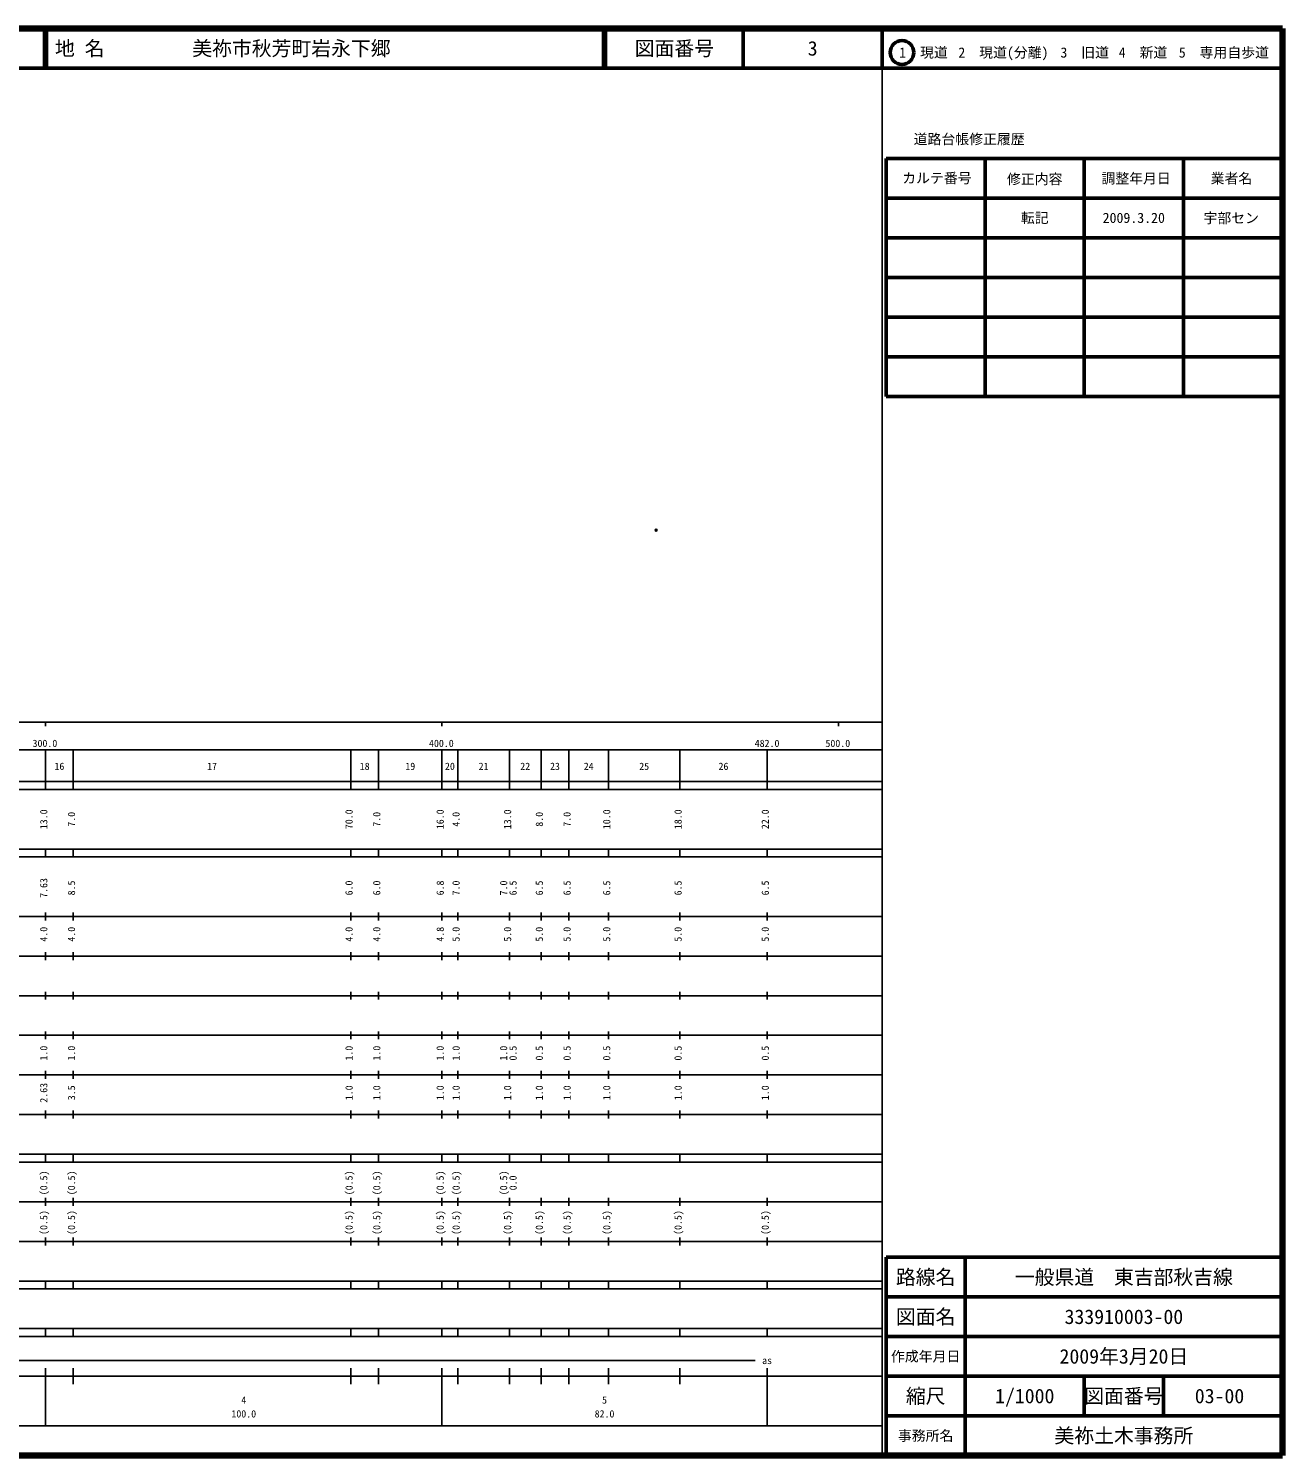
# Model space of a CAD drawing. Units: millimetres on the paper. Extents: x 40 to 680, y 20 to 380.
# Drawn here: x 363.7 to 680, y 20 to 380 of the extents above; entities that cross this region are included whole.
import ezdxf
from ezdxf.enums import TextEntityAlignment as Align

# ---------------------------------------------------------------- set-up
doc = ezdxf.new("R2010")
doc.units = ezdxf.units.MM
doc.header["$PDMODE"] = 32
doc.header["$PDSIZE"] = 0.5
doc.layers.add('M-OTRS', color=6, linetype='Continuous')
doc.layers.add('M-TTL-TXT', color=7, linetype='Continuous')
for name, color, linetype, lineweight in [('M-TTL', 2, 'Continuous', 140), ('M-TTL-BAND', 7, 'Continuous', 25), ('M-TTL-FRAM', 2, 'Continuous', 50), ('M-TTL-LINE', 7, 'Continuous', 50)]:
    doc.layers.add(name, color=color, linetype=linetype, lineweight=lineweight)
doc.styles.add('ＭＳ ゴシック', font='')
doc.styles.get('ＭＳ ゴシック').set_extended_font_data('MS Gothic')

msp = doc.modelspace()

# ---------------------------------------------------------------- linework, layer by layer
at = {"layer": 'M-OTRS'}
msp.add_point((522.001, 253.432), dxfattribs=at)
at = {"layer": 'M-TTL'}
for p, q in [((680, 380), (40, 380)), ((680, 20), (680, 380)), ((40, 20), (680, 20))]:
    msp.add_line(p, q, dxfattribs=at)
at = {"layer": 'M-TTL-BAND'}
for p, q in [((579, 20), (579, 370)), ((40, 205), (579, 205)), ((368, 205), (368, 204)), ((468, 205), (468, 204)), ((568, 205), (568, 204)), ((68, 198), (579, 198)), ((368, 188), (368, 198)), ((375, 188), (375, 198)), ((445, 188), (445, 198)), ((452, 188), (452, 198)), ((468, 188), (468, 198)), ((472, 188), (472, 198)), ((485, 188), (485, 198)), ((493, 188), (493, 198)), ((500, 188), (500, 198)), ((510, 188), (510, 198)), ((528, 188), (528, 198)), ((550, 188), (550, 198)), ((40, 190), (579, 190)), ((40, 188), (579, 188)), ((40, 173), (579, 173)), ((368, 171), (368, 173)), ((375, 171), (375, 173)), ((445, 171), (445, 173)), ((452, 171), (452, 173)), ((468, 171), (468, 173)), ((472, 171), (472, 173)), ((485, 171), (485, 173)), ((493, 171), (493, 173)), ((500, 171), (500, 173)), ((510, 171), (510, 173)), ((528, 171), (528, 173)), ((550, 171), (550, 173)), ((40, 171), (579, 171)), ((40, 156), (579, 156)), ((368, 155), (368, 157)), ((375, 155), (375, 157)), ((445, 155), (445, 157)), ((452, 155), (452, 157)), ((468, 155), (468, 157)), ((472, 155), (472, 157)), ((485, 155), (485, 157)), ((493, 155), (493, 157)), ((500, 155), (500, 157)), ((510, 155), (510, 157)), ((528, 155), (528, 157)), ((550, 155), (550, 157)), ((46, 146), (579, 146)), ((368, 145), (368, 147)), ((375, 145), (375, 147)), ((445, 145), (445, 147)), ((452, 145), (452, 147)), ((468, 145), (468, 147)), ((472, 145), (472, 147)), ((485, 145), (485, 147)), ((493, 145), (493, 147)), ((500, 145), (500, 147)), ((510, 145), (510, 147)), ((528, 145), (528, 147)), ((550, 145), (550, 147)), ((368, 135), (368, 137)), ((375, 135), (375, 137)), ((445, 135), (445, 137)), ((452, 135), (452, 137)), ((468, 135), (468, 137)), ((472, 135), (472, 137)), ((485, 135), (485, 137)), ((493, 135), (493, 137)), ((500, 135), (500, 137)), ((510, 135), (510, 137)), ((528, 135), (528, 137)), ((550, 135), (550, 137)), ((52, 136), (579, 136)), ((46, 126), (579, 126)), ((368, 125), (368, 127)), ((375, 125), (375, 127)), ((445, 125), (445, 127)), ((452, 125), (452, 127)), ((468, 125), (468, 127)), ((472, 125), (472, 127)), ((485, 125), (485, 127)), ((493, 125), (493, 127)), ((500, 125), (500, 127)), ((510, 125), (510, 127)), ((528, 125), (528, 127)), ((550, 125), (550, 127)), ((52, 116), (579, 116)), ((368, 115), (368, 117)), ((375, 115), (375, 117)), ((445, 115), (445, 117)), ((452, 115), (452, 117)), ((468, 115), (468, 117)), ((472, 115), (472, 117)), ((485, 115), (485, 117)), ((493, 115), (493, 117)), ((500, 115), (500, 117)), ((510, 115), (510, 117)), ((528, 115), (528, 117)), ((550, 115), (550, 117)), ((46, 106), (579, 106)), ((368, 105), (368, 107)), ((375, 105), (375, 107)), ((445, 105), (445, 107)), ((452, 105), (452, 107)), ((468, 105), (468, 107)), ((472, 105), (472, 107)), ((485, 105), (485, 107)), ((493, 105), (493, 107)), ((500, 105), (500, 107)), ((510, 105), (510, 107)), ((528, 105), (528, 107)), ((550, 105), (550, 107)), ((40, 96), (579, 96)), ((40, 94), (579, 94)), ((368, 94), (368, 96)), ((375, 94), (375, 96)), ((445, 94), (445, 96)), ((452, 94), (452, 96)), ((468, 94), (468, 96)), ((472, 94), (472, 96)), ((485, 94), (485, 96)), ((493, 94), (493, 96)), ((500, 94), (500, 96)), ((510, 94), (510, 96)), ((528, 94), (528, 96)), ((550, 94), (550, 96)), ((49, 84), (579, 84)), ((368, 83), (368, 85)), ((375, 83), (375, 85)), ((445, 83), (445, 85)), ((452, 83), (452, 85)), ((468, 83), (468, 85)), ((472, 83), (472, 85)), ((485, 83), (485, 85)), ((493, 83), (493, 85)), ((500, 83), (500, 85)), ((510, 83), (510, 85)), ((528, 83), (528, 85)), ((550, 83), (550, 85)), ((40, 74), (579, 74)), ((368, 73), (368, 75)), ((375, 73), (375, 75)), ((445, 73), (445, 75)), ((452, 73), (452, 75)), ((468, 73), (468, 75)), ((472, 73), (472, 75)), ((485, 73), (485, 75)), ((493, 73), (493, 75)), ((500, 73), (500, 75)), ((510, 73), (510, 75)), ((528, 73), (528, 75)), ((550, 73), (550, 75)), ((40, 64), (579, 64)), ((40, 62), (579, 62)), ((368, 62), (368, 64)), ((375, 62), (375, 64)), ((445, 62), (445, 64)), ((452, 62), (452, 64)), ((468, 62), (468, 64)), ((472, 62), (472, 64)), ((485, 62), (485, 64)), ((493, 62), (493, 64)), ((500, 62), (500, 64)), ((510, 62), (510, 64)), ((528, 62), (528, 64)), ((550, 62), (550, 64)), ((40, 52), (579, 52)), ((368, 50), (368, 52)), ((375, 50), (375, 52)), ((445, 50), (445, 52)), ((452, 50), (452, 52)), ((468, 50), (468, 52)), ((472, 50), (472, 52)), ((485, 50), (485, 52)), ((493, 50), (493, 52)), ((500, 50), (500, 52)), ((510, 50), (510, 52)), ((528, 50), (528, 52)), ((550, 50), (550, 52)), ((40, 50), (579, 50)), ((71, 44), (547, 44)), ((40, 40), (579, 40)), ((368, 27.5), (368, 42)), ((375, 38), (375, 42)), ((445, 38), (445, 42)), ((452, 38), (452, 42)), ((468, 27.5), (468, 42)), ((472, 38), (472, 42)), ((485, 38), (485, 42)), ((493, 38), (493, 42)), ((500, 38), (500, 42)), ((510, 38), (510, 42)), ((528, 38), (528, 42)), ((550, 27.5), (550, 42)), ((68, 27.5), (579, 27.5))]:
    msp.add_line(p, q, dxfattribs=at)
at = {"layer": 'M-TTL-FRAM'}
for p, q in [((580, 347.197), (580, 287.197)), ((580, 347.197), (680, 347.197)), ((580, 287.197), (680, 287.197)), ((680, 70), (580, 70)), ((580, 70), (580, 20))]:
    msp.add_line(p, q, dxfattribs=at)
at = {"layer": 'M-TTL-LINE'}
for p, q in [((367.75, 380), (367.75, 370)), ((368.25, 380), (368.25, 370)), ((508.747, 380), (508.747, 370)), ((509.247, 380), (509.247, 370)), ((543.997, 380), (543.997, 370)), ((579, 380), (579, 370)), ((40, 370), (680, 370)), ((605, 347.197), (605, 287.197)), ((630, 347.197), (630, 287.197)), ((655, 347.197), (655, 287.197)), ((580, 337.197), (680, 337.197)), ((580, 327.197), (680, 327.197)), ((580, 317.197), (680, 317.197)), ((580, 307.197), (680, 307.197)), ((580, 297.197), (680, 297.197)), ((600, 70), (600, 20)), ((680, 60), (580, 60)), ((680, 50), (580, 50)), ((680, 40), (580, 40)), ((630, 40), (630, 30)), ((650, 40), (650, 30)), ((680, 30), (580, 30))]:
    msp.add_line(p, q, dxfattribs=at)
msp.add_circle((584.031, 373.958), 3, dxfattribs=at)

# ---------------------------------------------------------------- texts
at = {"layer": 'M-TTL-BAND', "style": 'ＭＳ ゴシック'}
for s, p in [('300.0', (367.844, 198.195)), ('400.0', (467.844, 198.195)), ('482.0', (550, 198.195)), ('500.0', (567.844, 198.195)), ('16', (371.5, 192.405)), ('17', (410, 192.405)), ('18', (448.5, 192.405)), ('19', (460, 192.405)), ('20', (470, 192.405)), ('21', (478.5, 192.405)), ('22', (489, 192.405)), ('23', (496.5, 192.405)), ('24', (505, 192.405)), ('25', (519, 192.405)), ('26', (539, 192.405)), ('as', (550, 42.5)), ('4', (418, 32.523)), ('5', (509, 32.523)), ('100.0', (418, 29.033)), ('82.0', (509, 29.033))]:
    msp.add_text(s, height=1.833, dxfattribs=at).set_placement(p, align=Align.BOTTOM_CENTER)
for s, p in [('13.0', (369, 180.5)), ('7.0', (376, 180.5)), ('70.0', (446, 180.5)), ('7.0', (453, 180.5)), ('16.0', (469, 180.5)), ('4.0', (473, 180.5)), ('13.0', (486, 180.5)), ('8.0', (494, 180.5)), ('7.0', (501, 180.5)), ('10.0', (511, 180.5)), ('18.0', (529, 180.5)), ('22.0', (551, 180.5)), ('7.63', (369, 163.174)), ('8.5', (376, 163.174)), ('6.0', (446, 163.174)), ('6.0', (453, 163.174)), ('6.8', (469, 163.174)), ('7.0', (473, 163.174)), ('7.0', (485, 163.174)), ('6.5', (487.37, 163.174)), ('6.5', (494, 163.174)), ('6.5', (501, 163.174)), ('6.5', (511, 163.174)), ('6.5', (529, 163.174)), ('6.5', (551, 163.174)), ('4.0', (369, 151.5)), ('4.0', (376, 151.5)), ('4.0', (446, 151.5)), ('4.0', (453, 151.5)), ('4.8', (469, 151.5)), ('5.0', (473, 151.5)), ('5.0', (486, 151.5)), ('5.0', (494, 151.5)), ('5.0', (501, 151.5)), ('5.0', (511, 151.5)), ('5.0', (529, 151.5)), ('5.0', (551, 151.5)), ('1.0', (369, 121.5)), ('1.0', (376, 121.5)), ('1.0', (446, 121.5)), ('1.0', (453, 121.5)), ('1.0', (469, 121.5)), ('1.0', (473, 121.5)), ('1.0', (485, 121.5)), ('0.5', (487.37, 121.5)), ('0.5', (494, 121.5)), ('0.5', (501, 121.5)), ('0.5', (511, 121.5)), ('0.5', (529, 121.5)), ('0.5', (551, 121.5)), ('2.63', (369, 111.5)), ('3.5', (376, 111.5)), ('1.0', (446, 111.5)), ('1.0', (453, 111.5)), ('1.0', (469, 111.5)), ('1.0', (473, 111.5)), ('1.0', (486, 111.5)), ('1.0', (494, 111.5)), ('1.0', (501, 111.5)), ('1.0', (511, 111.5)), ('1.0', (529, 111.5)), ('1.0', (551, 111.5)), ('(0.5)', (369, 88.764)), ('(0.5)', (376, 88.764)), ('(0.5)', (446, 88.764)), ('(0.5)', (453, 88.764)), ('(0.5)', (469, 88.764)), ('(0.5)', (473, 88.764)), ('(0.5)', (485, 88.764)), ('0.0', (487.37, 88.764)), ('(0.5)', (369, 78.764)), ('(0.5)', (376, 78.764)), ('(0.5)', (446, 78.764)), ('(0.5)', (453, 78.764)), ('(0.5)', (469, 78.764)), ('(0.5)', (473, 78.764)), ('(0.5)', (486, 78.764)), ('(0.5)', (494, 78.764)), ('(0.5)', (501, 78.764)), ('(0.5)', (511, 78.764)), ('(0.5)', (529, 78.764)), ('(0.5)', (551, 78.764))]:
    msp.add_text(s, height=1.833, rotation=90, dxfattribs=at).set_placement(p, align=Align.BOTTOM_CENTER)
at = {"layer": 'M-TTL-TXT', "style": 'ＭＳ ゴシック'}
for s, p in [('地 名', (370.38, 375)), ('美祢市秋芳町岩永下郷', (405.024, 375))]:
    msp.add_text(s, height=3.666, dxfattribs=at).set_placement(p, align=Align.MIDDLE_LEFT)
for s, height, p in [('図面番号', 3.666, (526.622, 375)), ('3', 3.666, (561.497, 375)), ('1\u3000現道', 2.566, (589.448, 373.958)), ('2\u3000現道(分離)', 2.566, (609.619, 373.958)), ('3\u3000旧道', 2.566, (630.121, 373.958)), ('4\u3000新道', 2.566, (644.824, 373.958)), ('5\u3000専用自歩道', 2.566, (665.228, 373.958)), ('道路台帳修正履歴', 2.566, (600.968, 352.113)), ('カルテ番号', 2.566, (592.839, 342.277)), ('修正内容', 2.566, (617.509, 342.023)), ('調整年月日', 2.566, (643.089, 342.197)), ('業者名', 2.566, (667.134, 342.197)), ('転記', 2.566, (617.5, 332.245)), ('2009.3.20', 2.566, (642.5, 332.245)), ('宇部セン', 2.566, (667.077, 332.189)), ('路線名', 3.666, (590, 65)), ('路線名', 3.666, (590, 65)), ('一般県道\u3000東吉部秋吉線', 3.666, (640, 65)), ('図面名', 3.666, (590, 55)), ('図面名', 3.666, (590, 55)), ('333910003-00', 3.666, (640, 55)), ('2009年3月20日', 3.666, (640, 45)), ('作成年月日', 2.566, (590, 45)), ('作成年月日', 2.566, (590, 45)), ('縮尺', 3.666, (590, 35)), ('縮尺', 3.666, (590, 35)), ('1/1000', 3.666, (615, 35)), ('図面番号', 3.666, (640, 35)), ('図面番号', 3.666, (640, 35)), ('03-00', 3.666, (664.125, 35)), ('事務所名', 2.566, (590, 25)), ('事務所名', 2.566, (590, 25)), ('美祢土木事務所', 3.666, (640, 25))]:
    msp.add_text(s, height=height, dxfattribs=at).set_placement(p, align=Align.MIDDLE_CENTER)

doc.saveas('drawing.dxf')
